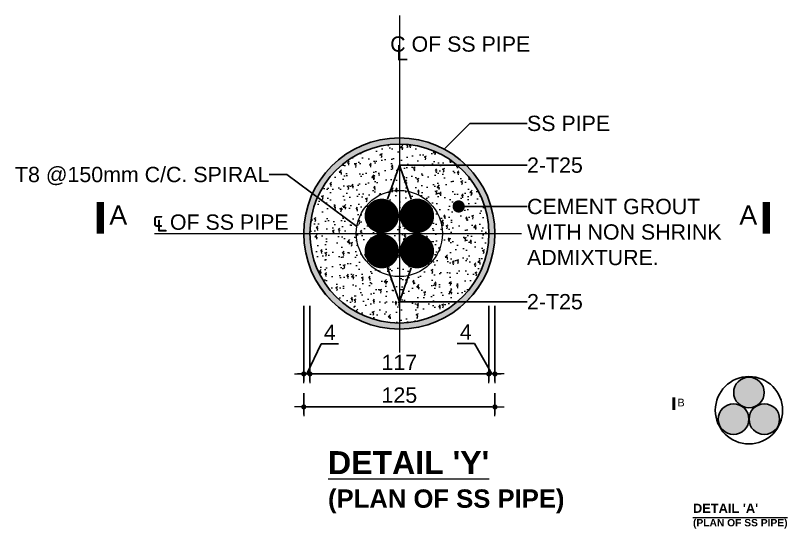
# Model space of a CAD drawing. Header units: millimetres. Extents: x 1231188 to 3899118, y -5478610 to -489530.
# Drawn here: x 2692072 to 2692577, y -3256236 to -3255901 of the extents above; entities that cross this region are included whole.
import ezdxf
from ezdxf.enums import TextEntityAlignment as Align

# ---------------------------------------------------------------- set-up
doc = ezdxf.new("R2010")
doc.units = ezdxf.units.MM
doc.header["$LTSCALE"] = 25
doc.header["$MEASUREMENT"] = 0
doc.header["$PDMODE"] = 3
doc.linetypes.add('CENTER2', pattern=[1.125, 0.75, -0.125, 0.125, -0.125])
doc.linetypes.add('DASHED2', pattern=[0.375, 0.25, -0.125])
doc.layers.get('0').update_dxf_attribs({"lineweight": 13})
doc.layers.get('Defpoints').update_dxf_attribs({"color": 230, "lineweight": 9})
for name, color, linetype, lineweight in [('Beam', 30, 'Continuous', 20), ('CABLES_2', 1, 'Continuous', 15), ('DIM', 8, 'Continuous', 13), ('HATCH', 191, 'Continuous', 9), ('SecMark', 211, 'Continuous', 18), ('text', 7, 'Continuous', 18)]:
    doc.layers.add(name, color=color, linetype=linetype, lineweight=lineweight)
for name, color, linetype in [('hanger', 7, 'DASHED2'), ('Pipe', 7, 'Continuous'), ('Reinf', 1, 'Continuous')]:
    doc.layers.add(name, color=color, linetype=linetype)
doc.styles.add('AR', font='arial.ttf')
doc.styles.add('ARIAL', font='arial.ttf', dxfattribs={"height": 400})
doc.styles.get("Standard").update_dxf_attribs({"font": 'swissl.ttf'})
doc.dimstyles.new('dim_5', dxfattribs={"dimtxt": 10, "dimasz": 2, "dimexe": 5, "dimexo": 2.5, "dimgap": 2.5, "dimtad": 1, "dimdec": 0, "dimzin": 0, "dimdsep": 46, "dimtxsty": 'Standard', "dimblk": 'DA', "dimcen": 5, "dimclrd": 5, "dimclre": 5, "dimclrt": 7, "dimadec": 0, "dimazin": 0, "dimtfac": 1, "dimtdec": 0, "dimtofl": 0, "dimtmove": 0, "dimatfit": 3, "dimfxl": 1, "dimtolj": 1, "dimtzin": 0, "dimarcsym": 0})

# ---------------------------------------------------------------- blocks, each defined once
blk = doc.blocks.new('25mm')
at = {"layer": 'CABLES_2', "const_width": 11.25}
for points in [[(-5.87, 11.51, 1), (-17.12, 11.51, 1)], [(5.87, 11.51, -1), (17.12, 11.51, -1)], [(-5.87, -11.53, -1), (-17.12, -11.53, -1)], [(5.87, -11.53, 1), (17.12, -11.53, 1)]]:
    blk.add_lwpolyline(points, format="xyb", close=True, dxfattribs=at)
at = {"layer": 'CABLES_2'}
for centre, radius in [((-0.02, -0.02), 62.5), ((0, 0), 28.15)]:
    blk.add_circle(centre, radius, dxfattribs=at)
at = {"layer": 'HATCH'}
for p, q in [((0, 77.78), (0, -77.82)), ((-76.44, 0), (79.92, 0))]:
    blk.add_line(p, q, dxfattribs=at)
blk = doc.blocks.new('DA')
at = {"linetype": 'Continuous', "lineweight": 0, "ltscale": 20}
for p, q in [((0, -3), (0, 3)), ((-3, 0), (3, 0))]:
    blk.add_line(p, q, dxfattribs=at)
at = {"linetype": 'Continuous', "lineweight": 0, "ltscale": 20, "const_width": 0.84375}
blk.add_lwpolyline([(-0.421875, 0, 1), (0.421875, 0, 1)], format="xyb", close=True, dxfattribs=at)
blk = doc.blocks.new('*D784')
at = {"layer": 'Defpoints', "color": 0, "lineweight": -2, "transparency": 16777216}
for p in [(2692260.48, -3256088.03), (2692264.48, -3256088.03), (2692264.48, -3256135.11)]:
    blk.add_point(p, dxfattribs=at)
at = {"layer": 'DIM', "color": 5, "lineweight": -2, "transparency": 16777216}
for p, q in [((2692260.48, -3256090.53), (2692260.48, -3256140.11)), ((2692264.48, -3256090.53), (2692264.48, -3256140.11)), ((2692262.48, -3256135.11), (2692271.83, -3256115.45)), ((2692271.83, -3256115.45), (2692283.21, -3256115.45)), ((2692258.48, -3256135.11), (2692256.48, -3256135.11)), ((2692260.48, -3256135.11), (2692264.48, -3256135.11)), ((2692266.48, -3256135.11), (2692268.48, -3256135.11))]:
    blk.add_line(p, q, dxfattribs=at)
at = {"layer": 'DIM', "color": 5, "lineweight": -2, "transparency": 16777216, "xscale": 2, "yscale": 2, "zscale": 2}
blk.add_blockref('DA', (2692260.48, -3256135.11), dxfattribs=at)
at = {"layer": 'DIM', "color": 5, "lineweight": -2, "transparency": 16777216, "xscale": 2, "yscale": 2, "zscale": 2, "rotation": 180}
blk.add_blockref('DA', (2692264.48, -3256135.11), dxfattribs=at)
at = {"layer": 'DIM', "color": 7, "transparency": 16777216, "insert": (2692277.52, -3256107.95), "char_height": 10, "attachment_point": 5}
blk.add_mtext('\\A1;4', dxfattribs=at)
blk = doc.blocks.new('*D785')
at = {"layer": 'Defpoints', "color": 0, "lineweight": -2, "transparency": 16777216}
for p in [(2692264.48, -3256088.03), (2692381.48, -3256088.03), (2692381.48, -3256135.11)]:
    blk.add_point(p, dxfattribs=at)
at = {"layer": 'DIM', "color": 5, "lineweight": -2, "transparency": 16777216}
for p, q in [((2692264.48, -3256090.53), (2692264.48, -3256140.11)), ((2692381.48, -3256090.53), (2692381.48, -3256140.11)), ((2692266.48, -3256135.11), (2692379.48, -3256135.11))]:
    blk.add_line(p, q, dxfattribs=at)
at = {"layer": 'DIM', "color": 5, "lineweight": -2, "transparency": 16777216, "xscale": 2, "yscale": 2, "zscale": 2, "rotation": 180}
blk.add_blockref('DA', (2692264.48, -3256135.11), dxfattribs=at)
at = {"layer": 'DIM', "color": 5, "lineweight": -2, "transparency": 16777216, "xscale": 2, "yscale": 2, "zscale": 2}
blk.add_blockref('DA', (2692381.48, -3256135.11), dxfattribs=at)
at = {"layer": 'DIM', "color": 7, "transparency": 16777216, "insert": (2692322.98, -3256127.61), "char_height": 10, "attachment_point": 5}
blk.add_mtext('\\A1;117', dxfattribs=at)
blk = doc.blocks.new('*D786')
at = {"layer": 'Defpoints', "color": 0, "lineweight": -2, "transparency": 16777216}
for p in [(2692381.48, -3256088.03), (2692385.48, -3256088.03), (2692385.48, -3256135.11)]:
    blk.add_point(p, dxfattribs=at)
at = {"layer": 'DIM', "color": 5, "lineweight": -2, "transparency": 16777216}
for p, q in [((2692381.48, -3256090.53), (2692381.48, -3256140.11)), ((2692385.48, -3256090.53), (2692385.48, -3256140.11)), ((2692372.14, -3256115.17), (2692360.76, -3256115.17)), ((2692383.48, -3256135.11), (2692372.14, -3256115.17)), ((2692379.48, -3256135.11), (2692377.48, -3256135.11)), ((2692381.48, -3256135.11), (2692385.48, -3256135.11)), ((2692387.48, -3256135.11), (2692389.48, -3256135.11))]:
    blk.add_line(p, q, dxfattribs=at)
at = {"layer": 'DIM', "color": 5, "lineweight": -2, "transparency": 16777216, "xscale": 2, "yscale": 2, "zscale": 2}
blk.add_blockref('DA', (2692381.48, -3256135.11), dxfattribs=at)
at = {"layer": 'DIM', "color": 5, "lineweight": -2, "transparency": 16777216, "xscale": 2, "yscale": 2, "zscale": 2, "rotation": 180}
blk.add_blockref('DA', (2692385.48, -3256135.11), dxfattribs=at)
at = {"layer": 'DIM', "color": 7, "transparency": 16777216, "insert": (2692366.45, -3256107.67), "char_height": 10, "attachment_point": 5}
blk.add_mtext('\\A1;4', dxfattribs=at)
blk = doc.blocks.new('*D787')
at = {"layer": 'Defpoints', "color": 0, "lineweight": -2, "transparency": 16777216}
for p in [(2692260.48, -3256145.11), (2692385.48, -3256145.11), (2692385.48, -3256156.68)]:
    blk.add_point(p, dxfattribs=at)
at = {"layer": 'DIM', "color": 5, "lineweight": -2, "transparency": 16777216}
for p, q in [((2692260.48, -3256147.61), (2692260.48, -3256161.68)), ((2692385.48, -3256147.61), (2692385.48, -3256161.68)), ((2692262.48, -3256156.68), (2692383.48, -3256156.68))]:
    blk.add_line(p, q, dxfattribs=at)
at = {"layer": 'DIM', "color": 5, "lineweight": -2, "transparency": 16777216, "xscale": 2, "yscale": 2, "zscale": 2, "rotation": 180}
blk.add_blockref('DA', (2692260.48, -3256156.68), dxfattribs=at)
at = {"layer": 'DIM', "color": 5, "lineweight": -2, "transparency": 16777216, "xscale": 2, "yscale": 2, "zscale": 2}
blk.add_blockref('DA', (2692385.48, -3256156.68), dxfattribs=at)
at = {"layer": 'DIM', "color": 7, "transparency": 16777216, "insert": (2692322.98, -3256149.04), "char_height": 10, "attachment_point": 5}
blk.add_mtext('\\A1;125', dxfattribs=at)
blk = doc.blocks.new('SecMark')
at = {"ltscale": 5}
blk.add_lwpolyline([(856, -852, 200, 200, 0), (0, -852, 0, 0, 0), (0, 0, 0, 0, 0)], format="xyseb", dxfattribs=at)
at = {"color": 7, "ltscale": 5, "style": 'AR'}
blk.add_attdef('00', text='', height=500, dxfattribs=at).set_placement((504, -362), align=Align.MIDDLE)

msp = doc.modelspace()

# ---------------------------------------------------------------- hatches: boundary and pattern name
at = {"layer": 'hanger', "linetype": 'ByBlock', "ltscale": 100}
h = msp.add_hatch(color=14, dxfattribs=at)
edge = h.paths.add_edge_path()
edge.add_arc((2692551.59076, -3256147.24845), 10, 0, 360)
h = msp.add_hatch(color=14, dxfattribs=at)
edge = h.paths.add_edge_path()
edge.add_arc((2692541.53351, -3256164.66812), 10, 0, 360)
h = msp.add_hatch(color=14, dxfattribs=at)
edge = h.paths.add_edge_path()
edge.add_arc((2692561.64801, -3256164.66812), 10, 0, 360)
at = {"layer": 'HATCH'}
h = msp.add_hatch(color=14, dxfattribs=at)
edge = h.paths.add_edge_path()
edge.add_arc((2692322.98179, -3256043.33498), 62.5, 0, 360)
edge = h.paths.add_edge_path(flags=16)
edge.add_arc((2692322.98179, -3256043.33498), 58.5, 0, 360)
h = msp.add_hatch(dxfattribs=at)
h.set_pattern_fill('AR-CONC', color=256, scale=2, style=0)
h.set_pattern_definition([(50, (841297.237, -2796643.882), (14.34520365, -1.2550427), [1.5, -16.5]), (355, (841297.237, -2796643.882), (-2.77502667, 15.04384267), [1.2, -13.2]), (100.4514, (841298.432, -2796643.987), (11.57018763, 13.78879084), [1.2748038, -14.02284224]), (46.1842, (841297.237, -2796639.882), (21.34482097, -3.31038029), [2.25, -24.75]), (96.6356, (841299.016, -2796640.158), (18.6932541, 19.48235742), [1.91220576, -21.03426]), (351.1842, (841297.237, -2796639.882), (18.6932389, 19.48237202), [1.8, -19.8]), (21, (841299.237, -2796640.882), (11.93814104, -8.05237781), [1.5, -16.5]), (326, (841299.237, -2796640.882), (4.86630664, 14.5030009), [1.2, -13.2]), (71.4514, (841300.232, -2796641.553), (16.80445257, 6.45060993), [1.2748038, -14.02284224]), (37.5, (841297.237, -2796643.8824), (0.243197106, 6.657877077), [0, -13.04, 0, -13.4, 0, -13.25]), (7.5, (841297.237, -2796643.8824), (5.26139075, 7.888234238), [0, -7.64, 0, -12.74, 0, -5.05]), (327.5, (841292.777, -2796643.8824), (10.676448723, -0.451097435), [0, -5, 0, -15.6, 0, -20.7]), (317.5, (841290.777, -2796643.882), (11.663723387, 2.002099647), [0, -6.5, 0, -10.36, 0, -14.7])])
edge = h.paths.add_edge_path()
edge.add_arc((2692322.98179, -3256043.33498), 58.5, 0, 360)

# ---------------------------------------------------------------- linework, layer by layer
at = {"layer": 'Beam', "color": 8, "linetype": 'CENTER2', "ltscale": 15}
for p, q in [((2692322.98179, -3255900.81353), (2692322.98179, -3255993.75746)), ((2692162.7588, -3256043.33498), (2692273.40427, -3256043.33498)), ((2692322.98179, -3256092.91251), (2692322.98179, -3256118.75746))]:
    msp.add_line(p, q, dxfattribs=at)
at = {"layer": 'DIM', "color": 5}
for p, q in [((2692322.98179, -3256048.33498), (2692322.98179, -3256038.33498)), ((2692317.98179, -3256043.33498), (2692327.98179, -3256043.33498))]:
    msp.add_line(p, q, dxfattribs=at)
at = {"layer": 'hanger', "linetype": 'ByBlock', "ltscale": 100}
for centre in [(2692551.59076, -3256147.24845), (2692541.53351, -3256164.66812), (2692561.64801, -3256164.66812)]:
    msp.add_circle(centre, 10, dxfattribs=at)
at = {"layer": 'Pipe', "color": 7}
for radius in [62.5, 58.5]:
    msp.add_circle((2692322.98179, -3256043.33498), radius, dxfattribs=at)
at = {"layer": 'Reinf', "color": 4, "linetype": 'ByBlock', "ltscale": 100}
msp.add_circle((2692551.59076, -3256158.86156), 22, dxfattribs=at)

# ---------------------------------------------------------------- block references
at = {"layer": 'CABLES_2'}
msp.add_blockref('25mm', (2692322.98179, -3256043.33498), dxfattribs=at)
at = {"layer": 'SecMark'}
ref = msp.add_blockref('SecMark', (2692147.86506, -3256043.33498), dxfattribs=dict(at, xscale=-0.02400000020861626, yscale=0.02400000020861626, zscale=0.02399999997578561, rotation=270))
ref.add_attrib('00', 'A', dxfattribs={"layer": '0', "color": 7, "ltscale": 5, "height": 12.5, "style": 'AR'}).set_placement((2692139.18717, -3256031.24844), align=Align.MIDDLE)
ref = msp.add_blockref('SecMark', (2692542.48329, -3256043.33498), dxfattribs=dict(at, xscale=0.02400000020861626, yscale=0.02400000020861626, zscale=0.02400000020861626, rotation=90))
ref.add_attrib('00', 'A', dxfattribs={"layer": '0', "color": 7, "ltscale": 5, "height": 12.5, "style": 'AR'}).set_placement((2692551.16118, -3256031.24844), align=Align.MIDDLE)
ref = msp.add_blockref('SecMark', (2692510.70656, -3256158.65242), dxfattribs=dict(at, xscale=-0.009599999990314245, yscale=0.009599999990314245, zscale=0.009599999990314245, rotation=270))
ref.add_attrib('00', 'B', dxfattribs={"layer": '0', "color": 7, "ltscale": 5, "height": 5, "style": 'AR'}).set_placement((2692507.23541, -3256153.8178), align=Align.MIDDLE)

# ---------------------------------------------------------------- texts
at = {"layer": 'text', "style": 'ARIAL'}
for s, p in [('C OF SS PIPE', (2692316.98615, -3255927.49446)), ('L', (2692320.95541, -3255933.12087))]:
    msp.add_text(s, height=10, dxfattribs=at).set_placement(p, align=Align.BOTTOM_LEFT)
for s, p in [('SS PIPE', (2692406.45639, -3255971.34509)), ('2-T25', (2692406.45639, -3255998.6434)), ('2-T25', (2692406.45639, -3256087.89696))]:
    msp.add_text(s, height=10, dxfattribs=at).set_placement(p, align=Align.MIDDLE_LEFT)
msp.add_text('T8 @150mm C/C. SPIRAL', height=10, dxfattribs=at).set_placement((2692237.94087, -3256004.7637), align=Align.MIDDLE_RIGHT)
at = {"layer": 'text', "attachment_point": 1, "style": 'ARIAL'}
for s, insert, char_height, width in [('CEMENT GROUT^JWITH NON SHRINK ADMIXTURE.', (2692406.45639, -3256020.67035), 10, 173.5017345), ('{\\fISOCPEUR|b0|i0|c0|p34;\\H1.2x;℄} OF SS PIPE', (2692161.436, -3256028.89572), 10, 91.6030014), ("{\\fArial|b1|i0|c0|p34;\\LDETAIL 'Y'\\P\\H0.8x;\\l(PLAN OF SS PIPE)}", (2692276.3297, -3256185.59529), 15, 206.0329245), ("{\\fArial|b1|i0|c0|p34;DETAIL 'A'\\P\\H0.8x;\\O(PLAN OF SS PIPE)}", (2692514.99133, -3256219.92667), 6, 82.4131698)]:
    msp.add_mtext(s, dxfattribs=dict(at, insert=insert, char_height=char_height, width=width))

# ---------------------------------------------------------------- dimensions: what is measured, and where the dimension line sits
at = {"layer": 'DIM'}
for base, p1, p2, picture, middle in [((2692264.48179, -3256135.10646), (2692260.48179, -3256088.02657), (2692264.48179, -3256088.02657), '*D784', (2692274.33179, -3256115.44823)), ((2692385.48179, -3256135.10646), (2692381.48179, -3256088.02657), (2692385.48179, -3256088.02657), '*D786', (2692369.64286, -3256115.16559))]:
    dim = msp.add_linear_dim(base=base, p1=p1, p2=p2, dimstyle='dim_5', override={"dimtmove": 1}, dxfattribs=at)
    dim.commit()
    dim.dimension.update_dxf_attribs({"geometry": picture, "text_midpoint": middle, "dimtype": 160})
dim = msp.add_linear_dim(base=(2692381.48179, -3256135.10646), p1=(2692264.48179, -3256088.02657), p2=(2692381.48179, -3256088.02657), dimstyle='dim_5', override={"dimtmove": 1}, dxfattribs=at)
dim.commit()
dim.dimension.update_dxf_attribs({"geometry": '*D785', "text_midpoint": (2692322.98179, -3256127.60646)})
dim = msp.add_linear_dim(base=(2692385.48179, -3256156.67606), p1=(2692260.48179, -3256145.10646), p2=(2692385.48179, -3256145.10646), dimstyle='dim_5', dxfattribs=at)
dim.commit()
dim.dimension.update_dxf_attribs({"geometry": '*D787', "text_midpoint": (2692322.98179, -3256149.03689)})

# ---------------------------------------------------------------- leaders
at = {"layer": 'text'}
for points, override in [([(2692352.23668, -3255988.10454), (2692368.99613, -3255971.34509), (2692406.45639, -3255971.34509)], {"dimgap": 3, "dimtad": 0}), ([(2692315.29846, -3256020.81122), (2692322.98179, -3255998.6434), (2692406.45639, -3255998.6434)], {"dimgap": 3, "dimtad": 0}), ([(2692330.66513, -3256020.81122), (2692322.98179, -3255998.6434), (2692406.45639, -3255998.6434)], {"dimgap": 3, "dimtad": 0}), ([(2692295.19829, -3256038.82764), (2692249.33732, -3256004.7637), (2692237.94087, -3256004.7637)], {"dimtad": 0}), ([(2692361.77082, -3256025.67035), (2692406.45639, -3256025.67035)], {"dimasz": 8, "dimgap": 3, "dimtad": 0, "dimldrblk": 'Dot'}), ([(2692315.29846, -3256065.85875), (2692322.98179, -3256088.02657), (2692406.45639, -3256088.02657)], {"dimgap": 3, "dimtad": 0}), ([(2692330.66513, -3256065.85875), (2692322.98179, -3256088.02657), (2692406.45639, -3256088.02657)], {"dimgap": 3, "dimtad": 0})]:
    msp.add_leader(points, dimstyle='dim_5', override=override, dxfattribs=at)

doc.saveas('drawing.dxf')
